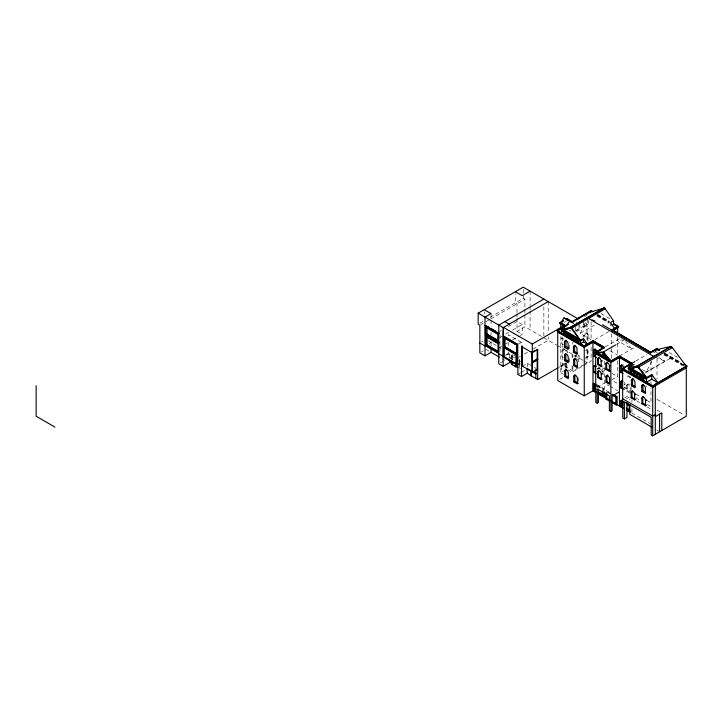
<?xml version="1.0" encoding="UTF-8"?>
<svg xmlns="http://www.w3.org/2000/svg" width="723" height="723" viewBox="0 0 723 723"><rect width="100%" height="100%" fill="white"/><g stroke="black" fill="none" stroke-linecap="round" stroke-linejoin="round"><path stroke-width="0.54" stroke-dasharray="3.62 2.71" d="M561.672 366.724L561.744 366.055A2.964 1.708 -60 0 1 563.768 363.091A2.964 1.708 -60 0 1 565.793 363.723L566.452 364.103L561.672 366.724L561.735 372.218M591.107 339.702L580.217 333.339L586.19 321.997M642.413 369.625L646.226 371.857L652.209 360.515M479.891 323.253L484.229 320.75M490.058 317.379L523.253 298.219L524.925 299.186L524.925 308.034M480.705 324.717L483.307 323.217M485.901 321.717L489.796 319.476M490.763 318.906L524.925 299.186M481.572 342.006L483.307 341.012M499.512 331.649L501.455 330.528M508.26 326.597L517.008 321.554L522.187 324.537L522.187 334.378L520.244 335.499M489.128 343.624L493.023 341.373M499.828 337.442L501.771 336.322M505.657 334.08L508.576 332.39M512.462 330.149L522.187 324.537M481.572 351.857L483.307 350.854M517.008 318.21L517.008 331.396L524.925 326.823L556.963 345.314M499.828 347.284L501.771 346.163M505.657 343.922L507.6 342.801M512.462 339.991L519.268 336.059M505.314 355.21L509.842 352.589M564.302 322.259L566.904 320.759M512.426 354.496L511.875 354.821L511.875 359.747L511.541 354.632L512.462 354.107M500.497 362.783L503.1 361.283M508.929 358.039L509.842 357.514L512.462 359.024L511.541 359.557M584.446 316.638L590.131 313.357M511.541 359.955L512.526 359.385M518.527 357.424L520.443 356.312M524.274 354.098L528.106 351.893M532.896 349.128L548.224 340.271L548.224 336.954M519.141 363.94L519.62 358.744L519.62 363.66M575.689 330.547L587.031 323.994L587.031 340.578M575.616 331.107L578.924 329.2L579.855 329.742L579.855 325.314M583.325 321.328L583.38 326.823L587.51 324.437L588.287 324.88L588.287 320.461M519.466 364.528L520.569 363.895M576.556 331.649L579.855 329.742M583.38 326.823L584.157 327.266L588.287 324.88M522.44 366.154L527.347 363.317L531.179 365.531M580.217 333.339L596.014 324.22M519.466 369.055L520.569 368.414M517.885 374.406L520.677 372.788M521.608 372.255L524.41 370.637M594.776 339.683L608.721 331.631M558.951 367.302L562.819 365.079L572.851 370.872L583.253 364.862M585.621 357.433L587.275 356.484L588.088 356.954L588.088 351.423L587.275 350.953A2.964 1.708 -60 0 0 585.72 349.516M605.341 346.832L619.403 338.716M560.822 336.665L560.822 372.743L563.389 371.261M585.612 358.382L588.088 356.954M616.647 344.338L623.289 340.497M584.202 364.32L587.031 362.675L587.031 348.314M559.575 379.476L563.262 377.343M567.772 369.733L572.11 372.237L582.548 366.218M583.497 365.666L591.08 361.283L591.08 345.504M597.225 368.875L598.96 367.871A2.54 1.464 60 0 0 598.725 366.697M619.439 356.068L637.135 345.847M597.225 369.263L598.96 367.871M598.743 368.522L600 367.79A2.54 1.464 60 0 0 599.475 368.956L598.219 369.679A2.54 1.464 60 0 1 599.548 368.45A2.54 1.464 60 0 1 601.572 370.583M601.816 371.758L603.072 371.035A2.54 1.464 60 0 0 601.274 367.917M601.816 372.146L603.072 371.423M635.634 361.129L646.796 354.686M653.574 352.851L656.141 351.36M597.081 387.347L604.392 383.127M617.523 360.768L617.523 376.547L611.513 380.018L618.355 383.967M603.542 390.537L603.542 388.423L602.223 389.191L597.442 386.425M630.076 377.614L630.772 377.207L627.184 375.138L626.489 375.535L630.076 377.614L630.076 375.58M624.13 384.446L624.952 383.976A2.54 1.464 60 0 0 624.428 382.205M646.226 371.857L664.826 361.12L659.141 357.804M624.13 384.844L624.952 384.365M645.061 372.951L671.468 357.704M627.112 384.6L628.115 384.021M630.185 393.294L626.588 391.224L626.588 385.766L627.591 385.187A2.54 1.464 60 0 1 629.85 384.491M624.13 389.914L624.952 389.435L624.952 383.976M630.185 392.282L630.185 387.835L631.179 387.257M630.185 388.233L631.179 387.655L631.179 389.679M626.588 391.224L627.591 390.646L630.284 392.2M624.627 397.795L630.095 394.631M626.281 398.879L629.832 396.828L629.832 400.117M518.499 343.904L521.256 342.341L521.256 345.585M506.389 355.219L508.224 354.18L514.74 358.002M516.665 364.437L520.334 362.35M624.238 339.946L616.719 340.262L631.766 348.947L625.612 341.581M655.174 357.126L664.826 361.12M669.127 352.517L677.559 357.379M601.003 313.574L609.688 318.59M597.731 314.487L609.137 321.066M665.395 353.556L681.003 362.557M597.731 314.83L609.137 321.419M664.428 353.339L681.003 362.91M597.126 314.785L608.721 321.455M664.32 353.574L681.31 363.389M597.813 315.246L609.344 321.907M664.338 353.655L683.633 364.799M597.813 315.662L609.344 322.322M664.338 354.071L683.633 365.214M596.791 315.237L609.155 322.377M664.301 354.216L683.506 365.305M596.746 316.078L609.019 323.163M663.841 354.812L683.362 366.082M655.58 351.667L657.252 352.625M585.097 322.874L587.031 323.994M586.624 333.104L587.465 333.583M587.239 334.46L588.079 334.939L588.079 340.47L587.239 339.991L587.239 334.46A2.964 1.708 -60 0 0 585.142 333.249A2.964 1.708 -60 0 0 583.054 336.882M569.2 330.077L571.025 331.134M586.66 349.598L587.474 350.068M562.051 336.927A2.964 1.708 -60 0 0 561.771 338.301L563.244 339.15A2.964 1.708 -60 0 1 563.859 337.09M563.307 344.645L561.825 343.796L561.771 338.301M602.413 367.826L604.301 368.92M611.857 373.276L617.523 376.547M656.999 399.34L684.338 415.129M578.545 355.978L579.123 356.312L579.123 361.834L578.545 361.5L578.545 355.978A2.964 1.708 -60 0 0 578.472 355.391M557.93 345.874L583.154 360.443M584.121 361.003L587.031 362.675M563.506 348.052A2.964 1.708 -60 0 0 561.952 351.279L563.154 351.974A2.964 1.708 -60 0 1 564.708 348.739M624.22 387.356L630.085 390.736M635.951 394.125L640.84 396.945M646.705 400.334L650.998 402.81L650.998 388.152M635.779 397.849L640.596 400.632M647.338 404.528L651.197 406.751M656.981 410.095L660.831 412.318M563.208 357.469L562.015 356.773L561.952 351.279M517.008 331.396L522.187 334.378M607.212 384.753L609.091 385.838M610.031 386.38L617.559 390.727M565.25 362.946L565.91 363.326M595.888 384.012L603.542 388.423M597.55 385.467L603.109 388.676L603.109 390.7M609.308 392.318L606.443 390.655L605.829 391.016L607.736 392.119M611.098 393.755L606.796 391.27L606.181 391.622L610.483 394.107M596.99 385.793L602.548 389.001M631.92 413.14L650.23 423.714M560.822 372.743L563.434 374.243M513.285 354.993L515.851 356.475M487.627 340.506L501.166 348.323M534.288 367.42L536.159 368.504M519.141 359.015L519.466 363.145M509.905 357.876L514.143 360.406M485.901 349.354L489.354 351.342M502.087 358.689L504.835 360.28M636.556 400.741L640.397 402.973M647.121 406.886L651.92 409.688M656.719 429.995L659.602 431.667M610.031 350.736L617.559 355.129M521.256 342.341L508.224 334.686L508.224 336.855M518.463 360.19L521.256 361.834M584.112 322.874L584.157 327.266M575.671 326.633L575.725 332.119M656.999 358.762L656.999 379.051M650.998 361.093L650.998 373.502M650.998 381.392L650.998 383.642M631.92 400L631.92 402.196M631.92 408.766L631.92 413.267M627.591 385.187L627.591 390.646M617.523 337.09L617.523 355.129M611.513 333.791L611.513 347.32M611.513 348.45L611.513 358.599M610.474 323.443L610.474 326.01M604.392 361.039L604.392 390.8M603.072 371.035L603.072 376.493M591.08 321.825L591.08 339.864M587.51 318.906L587.51 324.437M587.275 350.953L587.275 356.484M578.924 323.669L578.924 329.2M578.454 381.292L578.454 377.858A2.54 1.464 60 0 0 578.391 377.279M572.851 342.133L572.851 344.347M572.851 354.288L572.851 357.605M572.851 366.444L572.851 370.872M572.11 354.207L572.11 357.587M572.11 365.476L572.11 372.237M569.498 348.631L569.498 343.172A2.54 1.464 60 0 0 569.263 341.997M569.408 362.042L569.408 356.575A2.54 1.464 60 0 0 569.344 356.005M567.338 350.664L567.338 352.869M566.904 364.726L566.904 369.236M566.037 349.815L566.145 352.182M566.037 363.344L566.037 368.983M565.865 368.73L565.793 363.723L561.744 366.055L562.404 366.434A2.964 1.708 -60 0 1 564.428 363.479A2.964 1.708 -60 0 1 566.452 364.103M562.819 337.442L562.819 365.079M548.224 301.59L548.224 332.535M543.859 306.805L543.859 336.647M530.104 291.125L530.104 305.495M530.104 306.597L530.104 309.914M530.104 311.026L530.104 329.805M527.347 363.317L527.347 367.257M524.925 309.137L524.925 313.556M524.925 314.659L524.925 326.823M523.253 289.381L523.253 298.219M519.72 364.003L519.72 368.522M517.008 312.652L517.008 303.759L515.336 302.792L515.336 293.954M517.008 313.764L517.008 317.099M512.462 355.083L512.426 359.421M509.842 353.574L509.842 357.514M508.224 342.268L508.224 346.597M508.224 352.011L508.224 354.18M499.964 334.866L499.964 340.271M499.964 341.355L499.964 352.164M491.08 313.655L491.08 319.204M491.08 320.316L491.08 326.968M491.08 332.517L491.08 334.731M491.08 342.494L491.08 345.775M484.229 311.911L484.229 314.116M577.37 359.295A2.54 1.464 60 0 1 577.74 359.837M583.886 337.361A2.964 1.708 -60 0 1 585.982 333.737A2.964 1.708 -60 0 1 588.079 334.939M576.285 322.856A2.964 1.708 -60 0 1 576.827 322.458M574.631 357.017A2.964 1.708 -60 0 1 575.906 355.165M626.588 385.766A2.54 1.464 60 0 1 628.386 384.726A2.54 1.464 60 0 1 630.185 387.835M646.389 386.109A2.54 1.464 60 0 1 646.57 386.715M578.508 354.948A2.964 1.708 -60 0 1 579.123 356.312M575.544 356.665A2.964 1.708 -60 0 1 577.026 355.101M585.449 350.61A2.964 1.708 -60 0 1 588.088 351.423M623.389 364.781A2.54 1.464 60 0 1 623.85 365.124"/><path stroke-width="1.08" d="M617.523 333.71L617.722 327.32L612.571 330.284M592.987 311.749L591.08 310.646L591.08 311.297L572.11 322.25L563.94 317.876L560.822 322.747L559.71 323.091L564.97 326.019M686.85 365.937L652.408 385.974L622.205 368.956L652.607 386.597L652.706 387.32L686.425 367.853L686.85 365.937L683.922 364.247M533.538 351.378L535.354 350.284M659.548 350.176L656.62 348.486L650.51 352.535C657.044 349.254 664.211 347.754 671.468 346.48L686.425 366.335L655.3 384.311L655.3 434.333L652.706 435.824L651.197 434.957L651.197 417.288L624.374 401.798L624.374 418.897L622.801 417.984L622.602 369.272M655.3 416.656L661.798 412.878L661.798 430.393M655.3 434.297L686.29 416.249L686.29 366.263M499.331 357.099L491.08 352.336L485.016 355.843L479.837 352.851L479.837 325.223L478.165 324.256L478.165 313.158L523.253 287.176L578.301 318.96M485.016 317.162L491.08 313.61L484.229 309.706M530.104 291.125L522.187 295.698L515.336 291.74M485.413 326.552L498.382 334.044L498.382 342.431L485.413 334.939L485.413 326.552L486.606 325.865M543.859 299.069L498.771 325.106L498.771 363.786L503.136 366.308L509.905 362.395L512.526 363.913L511.541 364.473L511.541 360.858M485.847 334.695L497.948 341.681L497.948 334.297L485.847 327.311L485.847 334.695L487.04 333.999L498.21 340.452M485.485 335.978L498.409 343.443L498.409 353.14L485.485 345.675L485.485 335.978L486.642 335.309L499.566 342.774M503.136 366.308L503.136 327.627L548.224 301.59M486.904 336.773L486.904 344.853L485.016 346.001L479.837 343.009M503.136 335.915L503.497 327.42L532.273 344.031L532.372 361.735L532.851 362.584L532.372 362.313L537.641 359.241L537.162 358.97L532.372 361.735M509.173 339.81L517.487 344.609L517.144 354.505L504.22 347.04L504.555 337.144M517.487 354.306L504.555 346.841L504.573 337.957L517.126 344.817L517.144 354.505M504.22 347.04L504.916 346.642L504.916 337.768M504.916 346.642L516.791 353.881L516.791 345.016L517.487 344.609M563.307 320.678L559.71 322.747L565.558 326.1M559.71 323.091L563.307 321.021M562.566 321.744L560.822 322.747L566.037 325.757L569.742 321.229L572.11 322.25L572.11 321.599L591.08 310.646M503.497 356.258L498.771 353.945M516.032 363.497L517.885 364.564L517.885 374.406L521.536 376.511L521.536 346.588L522.44 346.064M532.273 344.031L561.861 326.941M557.162 330.23L564.916 325.757L557.162 330.574L584.157 345.811L592.923 340.759L604.392 347.383L595.833 352.327L610.872 361.012L619.439 356.068L631.92 363.271M590.131 311.541L572.11 321.952L566.904 318.942M568.64 324.256L557.487 331.179M584.157 346.416L557.424 331.143L584.157 346.579L592.923 341.355L604.076 347.799L598.364 351.089M557.722 330.556L557.722 380.542L584.256 395.861L584.256 347.383L557.722 332.065L557.623 331.351L584.157 346.733L592.923 341.608L604.076 348.115M583.506 339.25L580.207 341.148L561.346 330.257L564.636 327.799L560.795 328.775L560.623 323.506M561.346 330.257L563.868 328.811M562.476 330.348L570.881 327.817M570.42 327.311L603.804 308.043M611.992 330.782L618.635 326.552L617.523 326.552L613.529 324.247L613.547 320.813L604.518 307.853L571.143 327.13L561.572 329.571L562.702 330.221L571.143 328.007L580.433 340.461L571.143 327.13L571.143 328.007M571.839 328.125L605.214 308.857M565.648 331.965L565.648 334.505L563.75 334.026L563.75 331.496M511.541 364.473L515.698 366.407L515.698 363.696M565.648 334.505L565.106 334.812L565.106 332.273M567.013 335.291L566.48 335.608L566.48 333.14L567.013 332.833L567.013 335.291L568.332 336.05L567.79 336.367L567.79 333.909M517.758 364.627L517.758 344.32L504.03 336.249L503.289 336.674L503.289 356.99L517.017 365.052L517.885 364.564M515.3 363.018L515.3 366.642L515.698 366.407M515.3 366.642L517.966 367.51M570.89 335.219L570.411 337.876L570.89 337.605L569.137 337.144L569.137 334.758L569.616 334.478L569.616 336.864M521.536 366.669L522.44 366.154L532.011 371.685L531.748 351.74M564.527 341.898A2.54 1.464 60 0 1 566.326 340.858A2.54 1.464 60 0 1 568.124 343.967L568.124 349.426L564.527 347.356L564.527 341.898L565.91 341.102A2.54 1.464 60 0 1 566.145 340.199M572.092 338.201L571.532 338.527L571.532 336.294L572.724 336.981L572.724 339.214L573.285 338.888M574.261 337.867L574.875 337.514L574.875 339.747L576.077 340.434L575.454 340.786L575.454 338.563L574.261 337.867L574.261 340.099L574.875 339.747M532.851 362.584L537.641 359.819L537.641 359.241M575.454 338.563L576.077 338.201M532.417 371.261L536.159 373.42L526.968 368.459L527.329 373.176L521.536 376.511M564.527 347.356L565.91 346.561L568.603 348.115M577.406 341.202L576.791 341.563L576.791 339.403L577.939 340.072L577.939 342.223L578.563 341.871L577.406 341.202L577.406 339.051M613.547 320.813L610.474 322.585L614.469 328.314M561.346 329.697L580.207 340.587L583.524 338.68L587.257 344.031L583.524 341.88L580.433 343.66L580.433 341.021L561.572 330.131L561.572 332.77M531.179 370.456L530.799 375.599L535.86 378.518L535.86 369.661M531.486 370.718L531.179 375.815M573.42 346.859A2.54 1.464 60 0 1 575.21 345.829A2.54 1.464 60 0 1 577.008 348.938L577.008 354.397L573.42 352.318L573.42 346.859L574.631 346.163A2.54 1.464 60 0 1 574.875 345.26M531.179 371.36L536.141 373.899L526.968 368.929M612.001 325.133L613.547 324.238M537.695 369.733L537.162 369.426L532.372 372.191L532.372 362.313M564.636 355.183A2.54 1.464 60 0 1 566.434 354.143A2.54 1.464 60 0 1 568.224 357.261L568.224 362.72L564.636 360.641L564.636 355.183L565.811 354.505A2.54 1.464 60 0 1 565.874 354.008M530.799 375.599L527.329 373.176M658.292 350.095L656.62 349.137L650.619 352.598L611.513 330.022L617.523 326.552M573.42 352.318L574.631 351.622L577.325 353.176M557.162 330.574L584.157 346.163L592.923 341.102L603.795 347.383L595.237 352.734L610.872 361.861M613.231 330.547L617.523 328.07M564.636 360.641L565.811 359.964L568.504 361.518M535.86 378.518L537.695 379.575L557.984 367.862M573.682 360.108A2.54 1.464 60 0 1 575.472 359.078A2.54 1.464 60 0 1 577.27 362.187L577.27 367.646L573.682 365.567L573.682 360.108L574.677 359.53A2.54 1.464 60 0 1 576.005 358.301M596.394 357.587L593.7 356.023L593.7 350.565L594.975 349.833A2.54 1.464 60 0 1 595.21 348.929M595.237 352.734L603.795 347.383M573.682 365.567L574.677 364.998L577.37 366.552M564.726 371.098A2.54 1.464 60 0 1 566.516 370.059A2.54 1.464 60 0 1 568.314 373.167L568.314 378.626L564.726 376.556L564.726 371.098L565.72 370.519A2.54 1.464 60 0 1 565.964 369.625M601.672 352.481L596.945 352.969L603.813 352.363M593.7 356.023L594.975 355.291L594.975 349.833M615.698 344.88L603.353 352.011L595.833 352.327M597.406 352.697L602.865 355.852L603.145 353.737L605.278 354.966L605.278 356.927L604.536 357.352M564.726 376.556L565.72 375.978L568.414 377.533M602.404 356.114L603.145 355.689L605.278 356.927M597.596 364.537L598.454 364.04L602.051 366.118L601.193 366.606L597.596 364.537L597.596 359.078L598.454 358.581A2.54 1.464 60 0 1 598.978 357.415M602.865 353.89L605.278 354.966M573.764 376.412A2.54 1.464 60 0 1 575.562 375.382A2.54 1.464 60 0 1 577.361 378.491L577.361 383.949L573.764 381.88L573.764 376.412L574.866 375.779A2.54 1.464 60 0 1 575.101 374.885M601.193 366.606L601.193 361.148L602.051 360.66M601.193 361.545L602.051 361.048M596.33 373.818L593.637 372.264L593.637 366.805L595.372 365.802A2.54 1.464 60 0 1 595.436 365.296M573.764 381.88L574.866 381.238L578.454 383.317M605.82 369.281L606.651 368.802L610.248 370.872L609.408 371.36L605.82 369.281L605.82 363.823L606.651 363.335A2.54 1.464 60 0 1 607.555 362.06M595.237 352.327L610.872 361.355L619.439 356.412L631.324 363.687L619.439 356.828L610.872 361.934L595.517 352.734L610.872 361.608M610.872 361.771L619.439 356.665L631.604 363.687L627.04 366.317M593.637 372.264L595.372 371.261L595.372 365.802M597.677 377.523L598.554 377.017L602.142 379.087L601.265 379.593L597.677 377.523L597.677 372.065L598.554 371.55A2.54 1.464 60 0 1 598.789 370.655M609.408 371.36L609.408 365.892L610.248 365.413M609.408 366.29L610.248 365.802M601.265 379.593L601.265 374.134L602.142 373.628M601.265 374.523L602.142 374.017M623.027 373.556L620.334 372.002L620.334 366.543L621.59 365.82A2.54 1.464 60 0 1 622.114 364.654M596.068 392.354L593.294 390.745L593.294 383.651L593.845 383.335L595.698 384.401M605.964 376.764A2.54 1.464 60 0 1 607.763 375.725A2.54 1.464 60 0 1 609.552 378.834L609.552 384.293L605.964 382.223L605.964 376.764L606.904 376.222A2.54 1.464 60 0 1 607.799 374.939M622.205 368.54L631.324 363.271M611.513 330.022L612.634 330.022L650.619 352.3L655.77 349.326M622.205 368.956L634.713 361.663M623.389 368.423L625.214 367.374M620.334 372.002L621.59 371.279L621.59 365.82M651.775 375.508L645.829 378.852L628.323 368.748L628.323 367.853L634.134 364.5L627.925 365.576L630.583 367.112M628.323 368.748L629.001 368.35L629.001 372.119M605.964 382.223L606.904 381.681L609.597 383.235M671.468 346.48L637.758 365.946L629.001 367.465L630.998 368.622L637.153 366.968M584.157 395.806L593.023 390.809L595.86 392.444M593.294 390.745L594.939 389.796L594.939 384.519M636.873 366.1L670.592 346.633M638.635 367.121L672.354 347.655M631.794 371.36L631.794 373.728L632.273 373.457L630.528 372.996L630.528 370.628L632.273 371.08M633.574 372.191L635.255 372.616L633.574 372.191L633.574 374.758L635.255 375.174L634.776 375.454L634.776 372.887M623.235 389.39L620.542 387.835L620.542 382.377L621.355 381.907A2.54 1.464 60 0 1 622.259 380.623M636.529 373.999L636.99 373.737L636.99 376.204L638.21 376.909L637.758 377.171L637.758 374.704L636.529 373.999L636.529 376.466L636.99 376.204M637.758 374.704L638.21 374.442M597.921 393.42L602.548 396.096L603.109 395.77L603.109 391.712M631.396 380.334A2.54 1.464 60 0 1 633.185 379.295A2.54 1.464 60 0 1 634.984 382.404L634.984 387.862L631.396 385.793L631.396 380.334L632.571 379.656A2.54 1.464 60 0 1 633.095 378.491M639.828 375.897L640.325 375.608L640.325 378.075L641.644 378.843L641.644 376.376L639.828 375.897L639.828 378.364L640.325 378.075M620.542 387.835L621.355 387.365L623.154 388.405M595.635 353.059L595.833 402.35L597.171 403.118L598.418 402.395L598.418 389.218M605.829 393.276L605.829 398.915L606.796 398.355L610.239 400.343M641.644 378.843L641.147 379.132L641.147 376.665M619.439 391.812L612.128 396.032L612.128 410.7L610.872 411.423L609.399 410.574L609.399 395.897L597.171 388.838L597.171 403.118M645.395 376.927L646.507 377.569L637.758 365.946L637.758 366.941L645.756 376.719L631.36 368.414M631.396 385.793L632.571 385.115L635.264 386.669M628.323 367.853L645.829 377.957L651.775 374.523L657.975 382.765L651.775 379.186L646.507 382.223L646.507 378.454L642.611 376.213M611.83 394.885L615.987 397.289L616.963 396.728L616.963 404.627L616.339 404.988L611.559 402.223M641.78 385.937A2.54 1.464 60 0 1 643.578 384.907A2.54 1.464 60 0 1 645.368 388.016L645.368 393.475L641.78 391.405L641.78 385.937L643.036 385.214A2.54 1.464 60 0 1 643.28 384.32M635.607 399.367L634.649 399.918L631.062 397.849L631.062 392.39L632.019 391.839A2.54 1.464 60 0 1 632.544 390.673M622.72 401.446L622.72 405.946L620.93 406.977L620.93 400.632L621.527 400.289M611.83 401.979L615.987 404.374L616.611 404.021L616.611 396.927L613.276 395.011M634.649 399.918L634.649 394.46L635.607 393.908M634.649 394.857L635.607 394.297M641.78 391.405L643.036 390.673L645.729 392.228M631.062 397.849L632.019 397.298L634.713 398.852M652.607 386.597L652.408 385.974M641.888 403.714L642.765 403.208L646.362 405.287L645.485 405.793L641.888 403.714L641.888 398.256L642.765 397.749A2.54 1.464 60 0 1 643.298 396.584M626.66 403.949L629.534 405.603L630.131 405.26L626.308 403.054M645.485 405.793L645.485 400.325L646.362 399.819M645.485 400.723L646.362 400.217M630.131 411.604L629.534 411.947L629.534 405.603M624.374 418.897L626.968 417.397L626.968 402.44M655.3 414.613L652.706 416.114L622.801 398.843M503.642 356.782L503.642 337.289L516.665 344.943L516.665 364.437L503.615 356.791L503.642 347.085M503.289 336.674L517.017 344.744L517.758 344.32M516.457 354.613L516.439 364.32L516.457 354.613L503.615 347.094M516.114 363.768L516.132 354.794L503.94 347.655L503.94 356.611L516.132 363.75L516.204 366.498M604.518 307.853L588.667 312.688M630.998 368.622L638.111 366.733L639.385 368.396M592.047 319.819L594.948 321.012M573.655 323.362L563.94 317.876M613.89 323.814L618.635 326.552L611.992 330.366L650.619 353.086M613.89 324.157L618.635 326.904M656.62 348.829L659.548 350.519M684.898 365.16L686.85 366.281M612.634 330.022L650.619 352.3M572.11 321.599L566.904 318.599L566.904 319.241M566.904 319.313L572.11 322.313M592.923 341.518L603.795 347.799M619.439 356.918L631.604 364.012M603.443 348.35L592.923 342.268L584.157 347.329L584.157 346.163M630.962 364.229L619.439 357.578L610.872 362.521L595.833 353.836M564.69 326.019L560.343 323.091M560.822 324.266L564.302 326.272M563.497 329.76L578.508 338.427M633.863 371.161L635.806 372.282M622.801 368.54L652.706 385.802L652.706 435.824M652.544 386.308L622.485 368.956L652.544 386.633M622.801 370.049L652.706 387.32M504.835 321.599L509.209 324.121M478.165 313.158L503.136 327.627M613.131 394.523L616.963 396.728M593.294 383.651L596.068 385.26M612.517 394.875L616.339 397.09L616.339 404.988M596.484 385.874L593.619 384.22L593.619 390.565L596.484 392.218M620.93 400.632L622.837 401.744M623.018 402.205L621.238 401.175L621.238 406.796L623.018 407.817M626.561 404.247L629.218 405.784L629.218 411.405L626.561 409.869M487.537 326.398L489.39 327.465M491.242 328.54L495.87 331.215M497.722 332.282L499.575 333.348M485.016 325.458L498.771 333.393M521.536 346.588L532.273 352.779L537.695 349.498L537.695 379.575M505.476 337.677L507.329 338.744M504.22 337.343L517.144 344.808M598.761 392.011L602.584 394.216M626.263 407.989L629.805 410.04M504.573 337.957L516.791 345.016M600.334 394.171L603.109 395.77M598.4 393.321L602.223 395.526L602.223 391.297M611.613 401.138L616.611 404.021M598.707 394.089L610.266 400.768M612.182 401.871L623.28 408.278M626.66 410.293L629.995 412.155M609.625 400.696L606.181 398.707L606.181 392.634M605.829 398.915L609.652 401.12M537.641 359.819L537.162 359.548L537.162 369.426M487.537 334.785L497.722 340.669M486.904 344.853L498.355 351.459M498.644 351.938L486.642 345.007L486.642 336.385M487.13 345.838L488.956 346.895M490.79 347.953L498.129 352.191M54.957 427.094L36.15 416.231L36.15 385.711M651.92 427.203L629.832 414.342L629.832 404.491M602.44 324.726L650.619 352.833M588.188 318.219L654.207 356.728M592.923 340.759L604.392 347.447M619.439 356.222L631.92 363.506M610.872 361.012L603.353 352.011L609.878 360.434L610.329 360.162L604.997 357.081L604.997 355.129M641.292 370.89L643.841 374.225M557.623 331.251L557.722 332.065M659.602 414.152L659.602 431.667M656.62 348.486L656.62 349.137M651.775 374.523L651.775 379.186M645.829 377.957L645.829 378.852M643.822 380.678L643.822 378.21L642.702 377.56L642.702 380.027L643.181 378.111M643.036 385.214L643.036 390.673M642.765 397.749L642.765 403.208M634.053 371.92L634.053 374.478M632.571 379.656L632.571 385.115M632.019 391.839L632.019 397.298M631.007 370.348L631.007 372.725M621.355 381.907L621.355 387.365M619.439 356.412L619.439 406.055M615.987 397.289L615.987 404.374M610.872 361.355L610.872 411.423M606.904 376.222L606.904 381.681M606.796 393.294L606.796 398.355M606.651 363.335L606.651 368.802M606.443 394.044L606.443 398.554M604.392 391.893L604.392 397.37M603.145 353.737L603.145 355.689M602.548 391.026L602.548 396.096M598.554 371.55L598.554 377.017M598.454 358.581L598.454 364.04M593.845 383.335L593.845 390.429M593.023 390.809L592.923 341.102M583.524 338.68L583.524 341.88M580.207 340.587L580.207 341.148M574.866 375.779L574.866 381.238M574.631 346.163L574.631 351.622M574.677 359.53L574.677 364.998M565.91 341.102L565.91 346.561M565.811 354.505L565.811 359.964M565.72 370.519L565.72 375.978M564.283 331.179L564.283 333.719M537.162 349.191L537.162 358.97M531.459 371.197L531.459 375.653M522.44 347.185L522.44 366.154M517.017 344.744L517.017 365.052M515.626 363.217L515.626 366.832M512.273 361.717L512.273 364.437M511.875 361.048L511.875 364.663M509.905 360.587L509.905 362.395M491.08 347.962L491.08 352.336M487.04 327.673L487.04 333.999M486.208 334.496L486.208 336.656M485.016 317.117L485.016 355.843M631.062 392.39A2.54 1.464 60 0 1 632.851 391.351A2.54 1.464 60 0 1 634.649 394.46M597.677 372.065A2.54 1.464 60 0 1 599.466 371.026A2.54 1.464 60 0 1 601.265 374.134M605.82 363.823A2.54 1.464 60 0 1 607.609 362.783A2.54 1.464 60 0 1 609.408 365.892M597.596 359.078A2.54 1.464 60 0 1 599.394 358.039A2.54 1.464 60 0 1 601.193 361.148M593.7 350.565A2.54 1.464 60 0 1 595.029 349.336A2.54 1.464 60 0 1 597.044 351.468M593.637 366.805A2.54 1.464 60 0 1 596.33 366.561M641.888 398.256A2.54 1.464 60 0 1 643.687 397.216A2.54 1.464 60 0 1 645.485 400.325M620.334 366.543A2.54 1.464 60 0 1 622.132 365.513A2.54 1.464 60 0 1 623.922 368.622M620.542 382.377A2.54 1.464 60 0 1 622.801 381.681M498.147 343.597L485.748 336.43L485.748 345.522L498.147 352.679L498.147 343.597"/></g></svg>
